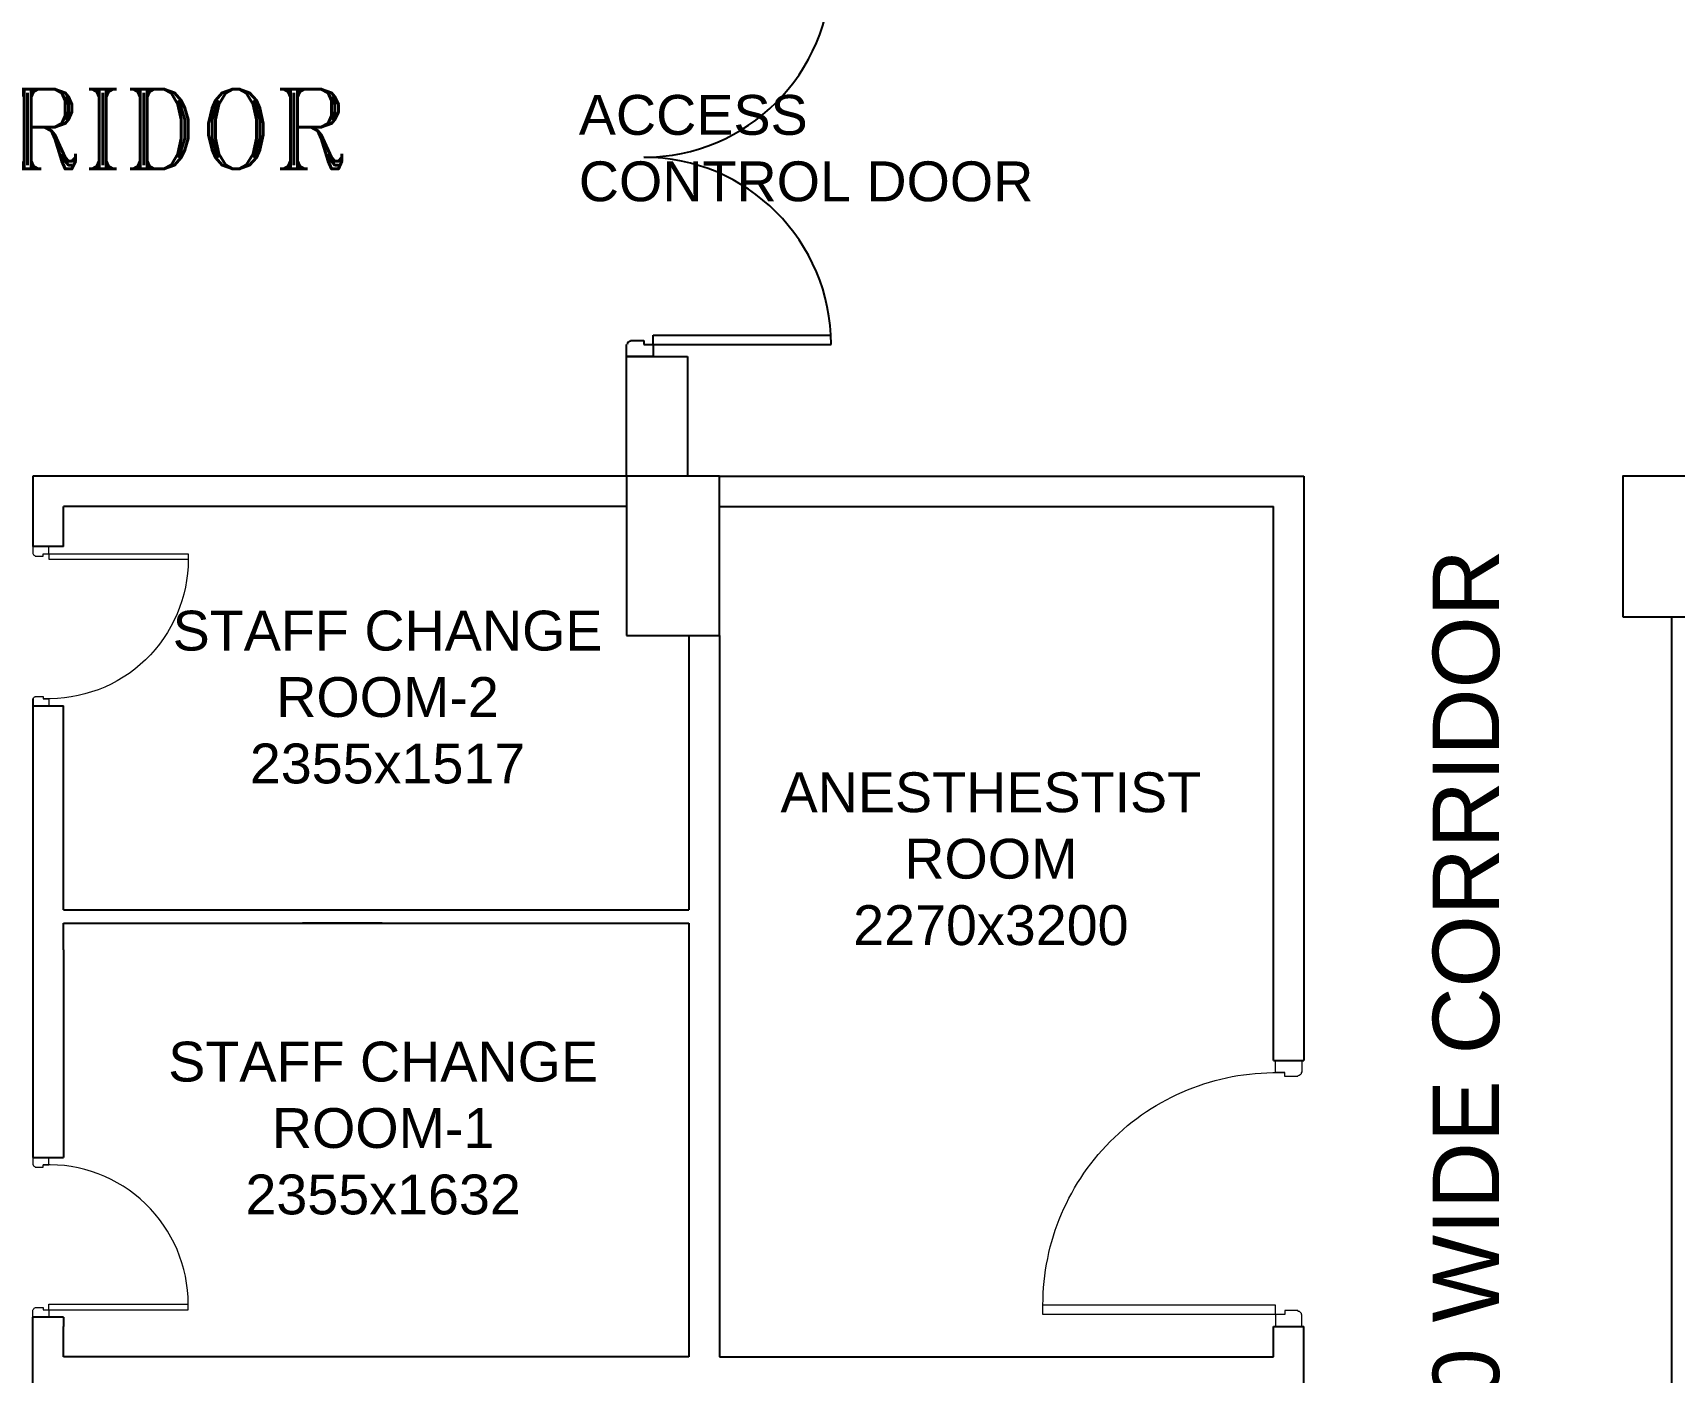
# Model space of a CAD drawing. Header units: millimetres. Extents: x 1448174 to 1599581, y -224422 to -106989.
# Drawn here: x 1552087 to 1558266, y -202645 to -197604 of the extents above; entities that cross this region are included whole.
import ezdxf
from ezdxf.enums import TextEntityAlignment as Align

# ---------------------------------------------------------------- set-up
doc = ezdxf.new("R2010")
doc.units = ezdxf.units.MM
doc.header["$LTSCALE"] = 600
doc.header["$MEASUREMENT"] = 0
for name, color, linetype in [('col', 5, 'Continuous'), ('TEXT', 253, 'Continuous'), ('walls', 250, 'Continuous')]:
    doc.layers.add(name, color=color, linetype=linetype)
doc.layers.add('DOOR', color=144, linetype='Continuous', lineweight=13)
doc.styles.add('ARIAL', font='arial.ttf')
doc.styles.add('ROMANT', font='romant.shx')

# ---------------------------------------------------------------- blocks, each defined once
blk = doc.blocks.new('A$C19B8274B')
at = {"layer": 'DOOR'}
blk.add_line((-45, 925), (-80, 925), dxfattribs=at)
at = {"layer": 'DOOR', "color": 8}
for p, q in [((-80, 50), (-80, 925)), ((-45, 50), (-45, 925)), ((-45, 50), (-80, 50)), ((-955, -50), (-955, -47.5)), ((-940, -35), (-942.5, -35)), ((-60, -35), (-57.5, -35)), ((-45, -50), (-45, -47.5))]:
    blk.add_line(p, q, dxfattribs=at)
for points in [[(-940, 15), (-955, 15), (-955, 50), (-1000, 50), (-1000, -50), (-955, -50)], [(-940, -35), (-940, 15)], [(-60, 15), (-45, 15), (-45, 50), (0, 50), (0, -50), (-45, -50)], [(-60, -35), (-60, 15)]]:
    blk.add_lwpolyline(points, dxfattribs=at)
for centre, radius, start, end in [((-80, 50), 875, 90, 182.29244), ((-955, -35), 12.5, 270, 0), ((-45, -35), 12.5, 180, 270)]:
    blk.add_arc(centre, radius, start, end, dxfattribs=at)

msp = doc.modelspace()

# ---------------------------------------------------------------- linework, layer by layer
at = {"color": 8, "lineweight": 25}
for p, q in [((1554337.2181, -198762.8395), (1554337.2181, -198765.3395)), ((1554337.2181, -198762.8395), (1554387.2181, -198762.8395)), ((1554387.2181, -198762.8395), (1554387.2181, -198777.8395)), ((1554422.2181, -198742.8395), (1555092.2181, -198742.8395)), ((1554422.2181, -198777.8395), (1554422.2181, -198742.8395)), ((1554322.2181, -198822.8395), (1554322.2181, -198777.8395)), ((1554322.2181, -198777.8395), (1554324.7181, -198777.8395)), ((1554422.2181, -198822.8395), (1554322.2181, -198822.8395)), ((1554422.2181, -198822.8395), (1554322.2181, -198822.8395)), ((1554387.2181, -198777.8395), (1554422.2181, -198777.8395)), ((1554422.2181, -198777.8395), (1555092.2181, -198777.8395)), ((1554422.2181, -198777.8395), (1554422.2181, -198822.8395))]:
    msp.add_line(p, q, dxfattribs=at)
at = {"color": 8}
for centre, radius, start, end in [((1554387.2181, -197367.8395), 705, 270, 0), ((1554387.2181, -198777.8395), 705, 0, 90), ((1554337.2181, -198777.8395), 12.5, 90, 180)]:
    msp.add_arc(centre, radius, start, end, dxfattribs=at)
at = {"layer": 'col'}
for points in [[(1554322.2181, -199872.8395), (1554672.2181, -199872.8395), (1554672.2181, -199272.8395), (1554322.2181, -199272.8395)], [(1558072.2181, -199802.8395), (1558372.2181, -199802.8395), (1558372.2181, -199272.8395), (1558072.2181, -199272.8395)]]:
    msp.add_lwpolyline(points, close=True, dxfattribs=at)
at = {"layer": 'walls'}
for p, q in [((1554322.2181, -199272.8395), (1554322.2181, -198822.8395)), ((1554322.2181, -198822.8395), (1554552.2181, -198822.8395)), ((1554552.2181, -198822.8395), (1554552.2181, -199272.8395)), ((1552087.2181, -199272.8395), (1552087.2181, -199537.8395)), ((1554322.2181, -199272.8395), (1552087.2181, -199272.8395)), ((1554672.2181, -199272.8395), (1556872.2181, -199272.8395)), ((1556872.2181, -199272.8395), (1556872.2181, -201472.8395)), ((1553102.2181, -199387.8395), (1552202.2181, -199387.8395)), ((1553402.2181, -199387.8395), (1553102.2181, -199387.8395)), ((1554322.2181, -199387.8395), (1553402.2181, -199387.8395)), ((1554672.2181, -199387.8395), (1556757.2181, -199387.8395)), ((1556757.2181, -201472.8395), (1556757.2181, -199387.8395)), ((1558257.2181, -203937.8395), (1558257.2181, -199802.8395)), ((1554557.2181, -199872.8395), (1554557.2181, -200905.3395)), ((1554672.2181, -199872.8395), (1554672.2181, -202587.8395)), ((1552087.2181, -200110.8395), (1552087.2181, -200205.3395)), ((1552202.2181, -200205.3395), (1552202.2181, -200137.8395)), ((1552087.2181, -200205.3395), (1552087.2181, -201055.3395)), ((1552202.2181, -200905.3395), (1552202.2181, -200205.3395)), ((1552202.2181, -200905.3395), (1554557.2181, -200905.3395)), ((1552202.2181, -200955.3395), (1554557.2181, -200955.3395)), ((1552202.2181, -201055.3395), (1552202.2181, -200955.3395)), ((1553402.2181, -200955.3395), (1553102.2181, -200955.3395)), ((1554557.2181, -200955.3395), (1554557.2181, -201012.8395)), ((1554557.2181, -201012.8395), (1554557.2181, -202587.8395)), ((1552087.2181, -201055.3395), (1552087.2181, -201837.8395)), ((1552202.2181, -201055.3395), (1552202.2181, -201837.8395)), ((1556757.2181, -201472.8395), (1556872.2181, -201472.8395)), ((1552087.2181, -202817.8395), (1552087.2181, -202437.8395)), ((1552202.2181, -202437.8395), (1552202.2181, -202472.8395)), ((1552202.2181, -202587.8395), (1552202.2181, -202472.8395)), ((1556757.2181, -202472.8395), (1556872.2181, -202472.8395)), ((1556757.2181, -202587.8395), (1556757.2181, -202472.8395)), ((1556872.2181, -202817.8395), (1556872.2181, -202472.8395)), ((1553102.2181, -202587.8395), (1552202.2181, -202587.8395)), ((1554557.2181, -202587.8395), (1553102.2181, -202587.8395)), ((1554672.2181, -202587.8395), (1556757.2181, -202587.8395))]:
    msp.add_line(p, q, dxfattribs=at)
at = {"layer": 'walls', "lineweight": -3}
for p, q in [((1552202.2181, -199537.8395), (1552202.2181, -199387.8395)), ((1552202.2181, -199537.8395), (1552087.2181, -199537.8395)), ((1552087.2181, -200137.8395), (1552202.2181, -200137.8395)), ((1552087.2181, -201837.8395), (1552202.2181, -201837.8395)), ((1552202.2181, -202437.8395), (1552087.2181, -202437.8395))]:
    msp.add_line(p, q, dxfattribs=at)

# ---------------------------------------------------------------- block references
at = {"layer": 'DOOR', "color": 18, "linetype": 'Continuous', "true_color": 0x000000, "yscale": 0.6, "zscale": 0.6}
for p, xscale, rotation in [((1552117.2181, -199537.8395), -0.6, 269.9999999999999), ((1552117.2181, -202437.8395), 0.6, 270.0000000000001)]:
    msp.add_blockref('A$C19B8274B', p, dxfattribs=dict(at, xscale=xscale, rotation=rotation))
at = {"layer": 'DOOR', "color": 18, "linetype": 'Continuous', "true_color": 0x000000, "xscale": -1, "rotation": 89.99999999999993}
msp.add_blockref('A$C19B8274B', (1556814.7181, -202472.8395), dxfattribs=at)

# ---------------------------------------------------------------- texts
at = {"layer": 'TEXT', "color": 8, "style": 'ROMANT'}
msp.add_text('2400MM WIDE CORRIDOR', height=300, dxfattribs=at).set_placement((1550653.2067, -198206.6504), align=Align.BOTTOM_CENTER)
at = {"layer": 'TEXT', "color": 8, "style": 'ARIAL'}
msp.add_text('1200 WIDE CORRIDOR', height=250, rotation=90, dxfattribs=at).set_placement((1557681.9874, -201440.1983), align=Align.BOTTOM_CENTER)
at = {"layer": 'TEXT', "insert": (1554142.4624, -197838.3134), "char_height": 150, "attachment_point": 1, "style": 'ARIAL'}
msp.add_mtext_dynamic_manual_height_columns('ACCESS CONTROL DOOR', width=1769.59079, gutter_width=1375, heights=[761.4566], dxfattribs=at)
at = {"layer": 'TEXT', "char_height": 150, "attachment_point": 5, "style": 'ARIAL'}
for s, insert, width in [('\\PSTAFF CHANGE ROOM-2 2355x1517', (1553422.562, -199980.4362), 1746.022389), ('\\PANESTHESTIST ROOM 2270x3200', (1555693.5818, -200588.8284), 1728.132242), ('\\PSTAFF CHANGE ROOM-1 2355x1632', (1553405.9556, -201602.5282), 1732.015044)]:
    msp.add_mtext(s, dxfattribs=dict(at, insert=insert, width=width))

doc.saveas('drawing.dxf')
